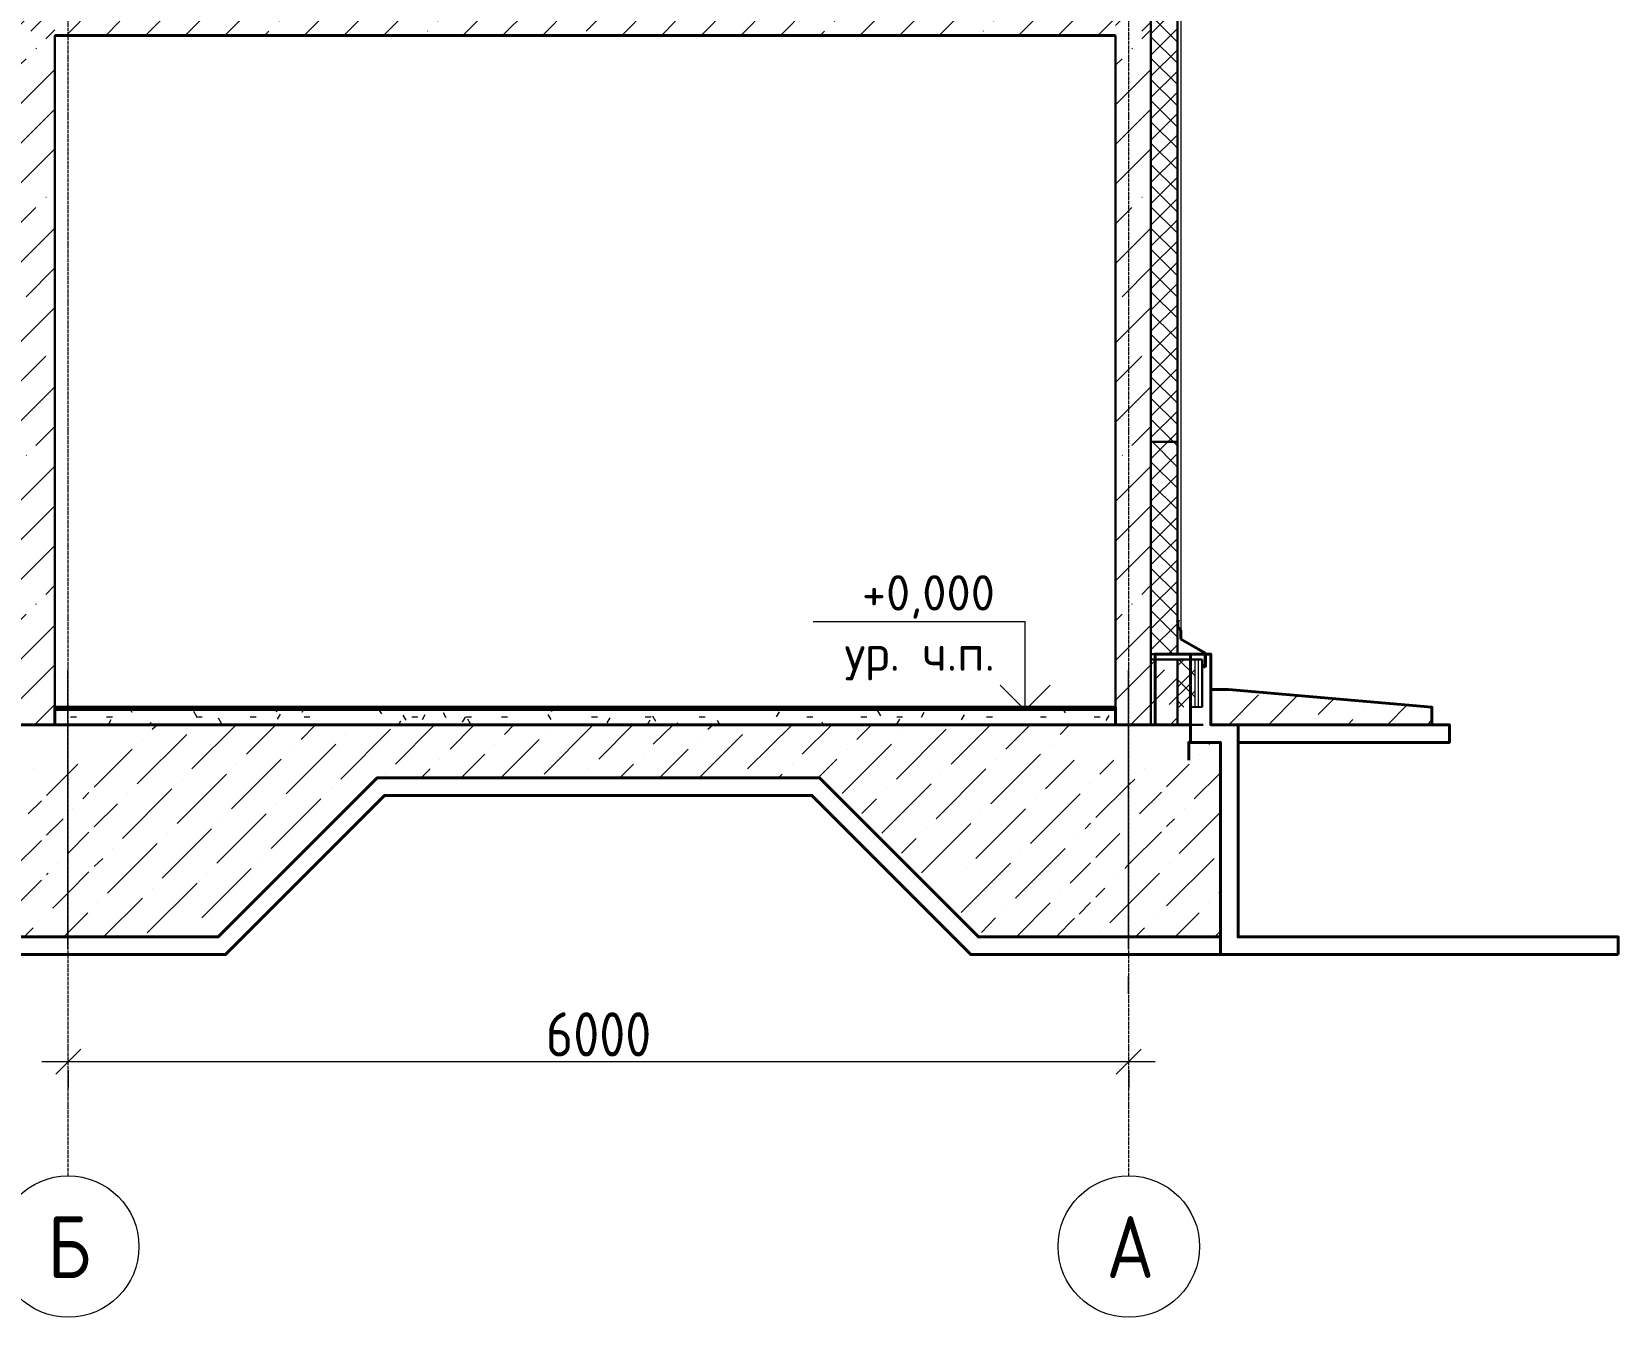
# Model space of a CAD drawing. Header units: millimetres. Extents: x -583753 to 268996, y -33236 to 11427.
# Drawn here: x 779 to 9754, y -32660 to -25387 of the extents above; entities that cross this region are included whole.
import ezdxf

# ---------------------------------------------------------------- set-up
doc = ezdxf.new("R2010")
doc.units = ezdxf.units.MM
doc.linetypes.add('_ШПТ__20_т__2_5__Линия сетки', pattern=[25, 20, -2.5, 0, -2.5])
doc.layers.get('Defpoints').update_dxf_attribs({"color": 130})
doc.layers.add('PDF __PP__F_Plate', color=7, linetype='Continuous')
doc.layers.add('PDF __PP_Axis', color=7, linetype='Continuous')
for name, color, linetype, lineweight in [('Высотные отметки', 7, 'Continuous', 9), ('Обобщенные модели', 7, 'Continuous', 18), ('Общие ребра', 7, 'Continuous', 18), ('Оси', 7, 'Continuous', 9), ('Перекрытия', 7, 'Continuous', 18), ('Размеры', 7, 'Continuous', 9), ('Стены', 7, 'Continuous', 18), ('Стены разрез', 7, 'Continuous', 30), ('Стены штриховка', 7, 'Continuous', 30), ('Типовые аннотации', 7, 'Continuous', 18)]:
    doc.layers.add(name, color=color, linetype=linetype, lineweight=lineweight)
doc.layers.add('Лестницы', color=7, linetype='Continuous', lineweight=9, true_color=0x506c76)
doc.layers.add('Фундамент несущей конструкции', color=7, linetype='Continuous', lineweight=18, true_color=0x400080)
doc.styles.add('GOST Common', font='', dxfattribs={"width": 0.9, "height": 350})
doc.styles.add('GOST Common_2', font='', dxfattribs={"width": 0.9, "height": 250})
doc.styles.add('PDF ISOCPEUR', font='isocpeur.ttf')
doc.styles.get('GOST Common').set_extended_font_data('GOST Common')
doc.styles.get('GOST Common_2').set_extended_font_data('GOST Common')
doc.dimstyles.new('Основной_2_5_мм', dxfattribs={"dimscale": 304.8, "dimtxt": 251.428749, "dimasz": 0.463911, "dimexe": 0.492126, "dimexo": 0.492126, "dimgap": 0.098425, "dimtad": 1, "dimdec": 3, "dimrnd": 0.001, "dimdsep": 46, "dimtxsty": 'GOST Common_2', "dimblk1": 'OBLIQUE', "dimblk2": 'OBLIQUE', "dimsah": 1, "dimcen": 0.09, "dimdle": 0.492126, "dimazin": 2, "dimtfac": 1, "dimtdec": 4, "dimtix": 1, "dimtmove": 0, "dimatfit": 3, "dimfxl": 1, "dimtvp": 1, "dimtolj": 1, "dimtzin": 0, "dimlwd": 20, "dimlwe": 20, "dimarcsym": 2})
pattern_1 = [(45, (4757.4, -25707.85), (-106.066, 106.066), [])]
pattern_2 = [(45, (4757.4, -25707.85), (-60.104, 60.104), []), (135, (4757.4, -25707.85), (-60.104, -60.104), [])]
pattern_3 = [(45, (4757.4, -25707.85), (-235.732, 235.732), []), (45, (4914.56, -25707.85), (-235.732, 235.732), [])]
pattern_4 = [(45, (4757.4, -25707.85), (-224.506, 224.506), []), (45, (4981.9, -25707.85), (-224.506, 224.506), [396.875, -79.375, 3.353, -76.022])]

# ---------------------------------------------------------------- blocks, each defined once
blk = doc.blocks.new('190_ФЭ_Цоколь_Типовой - ФЭ-Ц1_140х80-1285834-_О__Р__2-2_')
at = {"layer": 'Обобщенные модели', "lineweight": 9}
h = blk.add_hatch(dxfattribs=at)
h.set_pattern_fill('FP_32', color=256, style=0, pattern_type=2)
h.set_pattern_definition([(45, (5182.4, 3500), (-106.066, 106.066), [])])
h.paths.add_polyline_path([(-433.1, 225), (-432.1, 226.7), (-432.1, 304.4), (-293.9, 384.2), (-293.9, 434.4), (-277, 451.3), (-277, 481.9), (-278, 481.8), (-278, 451.8), (-294.9, 434.8), (-294.9, 384.8), (-433.1, 305)], flags=0)
h.paths.add_polyline_path([(-276, 482.3), (-275.1, 482.5), (-278.4, 491)], flags=0)
at = {"layer": 'Обобщенные модели', "lineweight": 40}
for p, q in [((-278, 451.8), (-294.9, 434.8)), ((-293.9, 434.4), (-277, 451.3)), ((-277.7, 492.2), (-280.6, 491.4)), ((-280.6, 491.4), (-278, 481.8)), ((-279.3, 490.7), (-278.4, 491)), ((-277, 481.9), (-279.3, 490.7)), ((-278.4, 491), (-276, 482.3)), ((-278, 481.8), (-278, 451.8)), ((-275.1, 482.5), (-277.7, 492.2)), ((-277, 451.3), (-277, 481.9)), ((-276, 482.3), (-275.1, 482.5)), ((-294.9, 384.8), (-433.1, 305)), ((-432.1, 304.4), (-293.9, 384.2)), ((-294.9, 434.8), (-294.9, 384.8)), ((-293.9, 384.2), (-293.9, 434.4)), ((-433.1, 305), (-433.1, 225)), ((-432.1, 226.7), (-432.1, 304.4)), ((-433.1, 225), (-415.8, 235)), ((-416.3, 235.9), (-432.1, 226.7)), ((-415.8, 235), (-416.3, 235.9))]:
    blk.add_line(p, q, dxfattribs=at)
blk = doc.blocks.new('190_ФЭ_Стена_Стык вертикальный - ФЭ-C1_110-1290850-_О__Р__2-2_')
at = {"layer": 'Обобщенные модели'}
for p, q in [((-278, 5100), (-295, 5100)), ((-295, 5100), (-295, 434.7)), ((-275, 5100), (-278, 5100)), ((-278, 5100), (-278, 491.6)), ((-278, 489.6), (-278, 485.7)), ((-277, 452.8), (-275, 454.7))]:
    blk.add_line(p, q, dxfattribs=at)
blk = doc.blocks.new('Ось сетки - Круг_Ø8 мм-6577-_О__Р__2-2_')
at = {"layer": 'Оси', "lineweight": 20}
for start, end in [(360, 180), (180, 360)]:
    blk.add_arc((0, -2256.1), 400, start, end, dxfattribs=at)
blk = doc.blocks.new('_Oblique')
at = {"color": 0, "linetype": 'ByBlock', "lineweight": -2}
blk.add_line((-0.5, -0.5), (0.5, 0.5), dxfattribs=at)
blk = doc.blocks.new('*D216')
at = {"layer": 'Defpoints', "color": 0, "lineweight": 5, "transparency": 16777216}
for p in [(985, -31114.5), (6985, -31114.5), (985, -31214.5)]:
    blk.add_point(p, dxfattribs=at)
at = {"layer": 'Размеры', "color": 0, "lineweight": 20, "transparency": 16777216}
for p, q in [((7135, -31214.5), (835, -31214.5)), ((985, -31264.5), (985, -31364.5)), ((6985, -31264.5), (6985, -31364.5))]:
    blk.add_line(p, q, dxfattribs=at)
at = {"layer": 'Размеры', "color": 0, "lineweight": 20, "transparency": 16777216, "xscale": 141.4, "yscale": 141.4, "zscale": 141.4, "rotation": 180}
blk.add_blockref('_Oblique', (985, -31214.5), dxfattribs=at)
at = {"layer": 'Размеры', "color": 0, "lineweight": 20, "transparency": 16777216, "xscale": 141.4, "yscale": 141.4, "zscale": 141.4}
blk.add_blockref('_Oblique', (6985, -31214.5), dxfattribs=at)
at = {"layer": 'Размеры', "color": 0, "lineweight": 20, "transparency": 16777216, "insert": (3985, -31059.5), "char_height": 250, "width": 756.843, "attachment_point": 5, "style": 'GOST Common_2'}
blk.add_mtext('\\A1;6000', dxfattribs=at)
blk = doc.blocks.new('длорп')
at = {"layer": 'PDF __PP__F_Plate', "lineweight": 40}
for points in [[(103938.7, -11723.1), (116642.4, -11723.1), (116642.4, -11323), (116441.3, -11323), (116441.3, -11723.1)], [(116642.4, -11323), (116756.7, -11323), (116756.7, -11723.1), (116856.2, -11723.1), (118007.8, -11723.1), (118007.8, -11623.6), (116856.2, -11524.1), (116756.7, -11524.1)], [(116642.4, -11822.6), (116642.4, -11723.1)], [(119062.1, -13022.9), (119062.1, -12923.4), (116911.3, -12923.4), (116911.3, -11723.1)], [(118007.8, -11723.1), (118107.3, -11723.1), (118107.3, -11822.6), (116911.3, -11822.6)], [(116631.8, -11924.2), (116631.8, -11822.6), (116811.8, -11822.6), (116811.8, -13022.9), (119062.1, -13022.9)], [(103769.4, -12923.4), (105139, -12923.4), (106040.8, -12023.7), (108540.9, -12023.7), (109440.6, -12923.4), (111140.5, -12923.4), (112040.2, -12023.7), (114542.4, -12023.7), (115442.1, -12923.4), (116811.8, -12923.4)], [(103769.4, -13022.9), (105181.4, -13022.9), (106081.1, -12123.2), (108498.6, -12123.2), (109398.3, -13022.9), (111182.9, -13022.9), (112082.6, -12123.2), (114500.1, -12123.2), (115399.8, -13022.9), (116811.8, -13022.9)], [(117563.3, -12923.4), (119062.1, -12923.4), (117563.3, -12923.4)]]:
    blk.add_lwpolyline(points, dxfattribs=at)
at = {"layer": 'PDF __PP__F_Plate', "lineweight": 15}
for points in [[(116551.4, -11356.9), (116551.4, -11356.9)], [(116441.3, -11464.8), (116494.2, -11411.9)], [(116521.7, -11608.8), (116642.4, -11490.2)], [(116858.3, -11723.1), (117027.7, -11553.7)], [(117082.7, -11723.1), (117247.9, -11558)], [(117364.3, -11665.9), (117455.3, -11574.9)], [(116466.7, -11665.9), (116466.7, -11665.9)], [(117618.3, -11636.3), (117618.3, -11636.3)], [(117755.9, -11723.1), (117868.1, -11610.9)], [(110767.9, -11748.5), (110795.5, -11723.1)], [(110992.3, -11972.9), (111244.2, -11723.1)], [(111301.4, -11890.3), (111468.6, -11723.1)], [(111610.5, -11805.6), (111693, -11723.1)], [(111834.9, -12030), (112116.4, -11748.5)], [(112143.9, -11945.4), (112366.2, -11723.1)], [(112453, -11860.7), (112590.6, -11723.1)], [(112762.1, -11778.1), (112815, -11723.1)], [(112986.5, -12002.5), (113263.8, -11723.1)], [(113014, -11748.5), (113014, -11748.5)], [(113295.5, -11917.8), (113488.2, -11723.1)], [(113602.5, -11833.2), (113714.7, -11723.1)], [(113911.6, -11748.5), (113939.1, -11723.1)], [(114136, -11972.9), (114387.9, -11723.1)], [(114445, -11890.3), (114612.3, -11723.1)], [(114754.1, -11805.6), (114836.7, -11723.1)], [(114978.5, -12030), (115260.1, -11748.5)], [(115287.6, -11945.4), (115509.9, -11723.1)], [(115596.6, -11860.7), (115734.2, -11723.1)], [(115905.7, -11778.1), (115952.3, -11729.4)], [(116633.9, -11723.1), (116642.4, -11714.6)], [(117309.2, -11721), (117309.2, -11721)], [(117531.5, -11723.1), (117561.2, -11693.5)], [(117980.3, -11723.1), (118007.8, -11695.6)], [(110683.3, -12057.6), (110964.8, -11778.1)], [(110712.9, -11805.6), (110712.9, -11805.6)], [(111525.8, -12114.7), (111807.3, -11833.2)], [(111862.4, -11778.1), (111862.4, -11778.1)], [(112704.9, -11833.2), (112704.9, -11833.2)], [(112740.9, -12023.7), (112956.8, -11805.6)], [(113856.5, -11805.6), (113856.5, -11805.6)], [(113862.9, -12023.7), (114108.4, -11778.1)], [(114671.6, -12112.6), (114951, -11833.2)], [(115006, -11778.1), (115006, -11778.1)], [(115848.6, -11833.2), (115848.6, -11833.2)], [(116746.1, -11833.2), (116756.7, -11822.6)], [(110439.8, -12076.6), (110655.7, -11860.7)], [(111216.7, -12199.4), (111498.3, -11917.8)], [(111553.3, -11860.7), (111553.3, -11860.7)], [(112395.9, -11917.8), (112395.9, -11917.8)], [(112516.5, -12023.7), (112649.9, -11890.3)], [(113547.5, -11890.3), (113547.5, -11890.3)], [(113638.5, -12023.7), (113799.4, -11860.7)], [(114536.1, -12023.7), (114641.9, -11917.8)], [(114699.1, -11860.7), (114699.1, -11860.7)], [(115512, -12169.8), (115793.5, -11890.3)], [(115539.5, -11917.8), (115539.5, -11917.8)], [(115821, -12085.1), (115984, -11924.2)], [(116130.1, -12002.5), (116208.4, -11924.2)], [(116691.1, -11890.3), (116691.1, -11890.3)], [(110094.8, -11972.9), (110094.8, -11972.9)], [(110346.7, -11945.4), (110291.6, -12002.5), (110171, -12123.2)], [(110909.8, -12282), (111189.2, -12002.5)], [(111246.4, -11945.4), (111246.4, -11945.4)], [(112086.8, -12002.5), (112086.8, -12002.5)], [(112290, -12023.7), (112340.8, -11972.9)], [(113238.4, -11972.9), (113238.4, -11972.9)], [(113414.1, -12023.7), (113490.3, -11945.4)], [(114311.7, -12023.7), (114332.8, -12002.5)], [(114390, -11945.4), (114390, -11945.4)], [(115202.9, -12254.4), (115484.5, -11972.9)], [(115230.4, -12002.5), (115230.4, -12002.5)], [(116382, -11972.9), (116382, -11972.9)], [(116506.9, -12074.5), (116633.9, -11945.4)], [(116663.6, -12142.2), (116811.8, -11994.1)], [(110376.3, -12142.2), (110410.2, -12106.3)], [(110600.7, -12366.6), (110880.1, -12085.1)], [(110628.2, -12114.7), (110628.2, -12114.7)], [(110937.3, -12030), (110937.3, -12030)], [(111779.8, -12085.1), (111779.8, -12085.1)], [(114895.9, -12337), (115175.4, -12057.6)], [(114923.5, -12085.1), (114923.5, -12085.1)], [(115736.4, -12394.2), (116017.9, -12114.7)], [(116073, -12057.6), (116073, -12057.6)], [(116106.8, -12248.1), (116291, -12063.9), (116327, -12030)], [(116354.5, -12226.9), (116477.3, -12104.1)], [(110067.2, -12226.9), (110141.3, -12152.8)], [(110319.2, -12199.4), (110319.2, -12199.4)], [(110439.8, -12301), (110571.1, -12169.8)], [(111441.1, -12423.8), (111722.7, -12142.2)], [(111470.8, -12169.8), (111470.8, -12169.8)], [(114783.7, -12224.8), (114866.3, -12142.2)], [(115427.3, -12478.8), (115708.8, -12199.4)], [(115763.9, -12142.2), (115763.9, -12142.2)], [(116606.4, -12199.4), (116606.4, -12199.4)], [(110171, -12347.6), (110264.1, -12254.4)], [(111134.2, -12506.4), (111413.6, -12226.9)], [(111161.7, -12254.4), (111161.7, -12254.4)], [(115120.3, -12561.4), (115399.8, -12282)], [(115456.9, -12226.9), (115456.9, -12226.9)], [(116045.4, -12311.6), (116077.2, -12279.8)], [(116297.4, -12282), (116297.4, -12282)], [(116506.9, -12298.9), (116551.4, -12254.4)], [(116578.9, -12451.3), (116811.8, -12218.4)], [(109982.6, -12536), (110141.3, -12377.2)], [(110291.6, -12451.3), (110410.2, -12330.6)], [(110825.1, -12591), (111104.5, -12311.6)], [(110852.6, -12339.1), (110852.6, -12339.1)], [(115008.1, -12449.2), (115090.7, -12366.6)], [(115147.9, -12311.6), (115147.9, -12311.6)], [(115988.3, -12366.6), (115988.3, -12366.6)], [(116106.8, -12474.6), (116242.3, -12339.1)], [(116269.8, -12536), (116291, -12512.7), (116477.3, -12328.5)], [(110516, -12675.7), (110795.5, -12394.2)], [(110543.5, -12423.8), (110543.5, -12423.8)], [(115651.7, -12703.2), (115933.2, -12423.8)], [(115681.3, -12451.3), (115681.3, -12451.3)], [(110171, -12572), (110179.4, -12563.5)], [(110207, -12760.4), (110291.6, -12675.7), (110410.2, -12555)], [(110234.5, -12506.4), (110234.5, -12506.4)], [(110439.8, -12525.4), (110488.5, -12478.8)], [(111049.5, -12815.4), (111328.9, -12536)], [(111077, -12563.5), (111077, -12563.5)], [(111386.1, -12478.8), (111386.1, -12478.8)], [(115344.7, -12785.8), (115624.2, -12506.4)], [(115372.3, -12536), (115372.3, -12536)], [(115960.8, -12618.5), (116077.2, -12504.2)], [(116185.2, -12842.9), (116291, -12737.1), (116466.7, -12563.5)], [(116506.9, -12747.7), (116775.8, -12478.8)], [(116521.7, -12506.4), (116521.7, -12506.4)], [(109897.9, -12842.9), (110141.3, -12601.6)], [(110740.4, -12900.1), (111022, -12618.5)], [(110767.9, -12648.2), (110767.9, -12648.2)], [(116106.8, -12699), (116157.6, -12648.2)], [(116214.8, -12591), (116214.8, -12591)], [(110458.9, -12730.7), (110458.9, -12730.7)], [(110492.7, -12923.4), (110712.9, -12703.2)], [(115658, -12923.4), (115848.6, -12730.7)], [(115905.7, -12675.7), (115905.7, -12675.7)], [(116011.6, -12794.3), (116077.2, -12728.6)], [(116746.1, -12730.7), (116746.1, -12730.7)], [(116803.3, -12675.7), (116811.8, -12667.2)], [(110268.3, -12923.4), (110291.6, -12900.1), (110403.8, -12787.9)], [(115459, -12898), (115539.5, -12815.4)], [(115596.6, -12760.4), (115596.6, -12760.4)], [(115882.4, -12923.4), (115986.2, -12817.5)], [(116439.2, -12815.4), (116439.2, -12815.4)], [(116555.6, -12923.4), (116691.1, -12787.9)], [(110043.9, -12923.4), (110094.8, -12872.6)], [(116130.1, -12900.1), (116130.1, -12900.1)], [(116331.2, -12923.4), (116382, -12872.6)], [(116780, -12923.4), (116811.8, -12891.6)]]:
    blk.add_lwpolyline(points, dxfattribs=at)
at = {"layer": 'PDF __PP_Axis', "lineweight": 9}
for points in [[(110291.6, -12995.4), (110291.6, -11414)], [(116291, -12995.4), (116291, -11414)], [(116291, -13245.2), (116291, -13145.7)]]:
    blk.add_lwpolyline(points, dxfattribs=at)
blk = doc.blocks.new('Высотные отметки - Стрелка вниз-5092-_О__Р__2-2_')
at = {"layer": 'Типовые аннотации'}
for p, q in [((9547.4, 6900), (10347.4, 6900)), ((9947.4, 6900), (9947.4, 6400)), ((9947.4, 6400), (11147.4, 6400))]:
    blk.add_line(p, q, dxfattribs=at)
at = {"layer": 'Типовые аннотации', "lineweight": 20}
for q in [(9806, 6758.6), (10088.8, 6758.6)]:
    blk.add_line((9947.4, 6900), q, dxfattribs=at)

msp = doc.modelspace()

# ---------------------------------------------------------------- hatches: boundary and pattern name
at = {"layer": 'Лестницы'}
h = msp.add_hatch(dxfattribs=at)
h.set_pattern_fill('FP_35', style=0, pattern_type=2)
h.set_pattern_definition(pattern_3)
h.paths.add_polyline_path([(2410, -25617.851), (2400, -25617.851), (2400, -25467.851), (2410, -25467.851), (2410, -25501.7071)], flags=0)
h = msp.add_hatch(dxfattribs=at)
h.set_pattern_fill('FP_35', style=0, pattern_type=2)
h.set_pattern_definition(pattern_3)
h.paths.add_polyline_path([(2710, -25767.851), (2700, -25767.851), (2700, -25617.851), (2710, -25617.851), (2710, -25703.9443)], flags=0)
h = msp.add_hatch(dxfattribs=at)
h.set_pattern_fill('FP_35', style=0, pattern_type=2)
h.set_pattern_definition(pattern_3)
h.paths.add_polyline_path([(3310, -26067.851), (3300, -26067.851), (3300, -25917.851), (3310, -25917.851)], flags=0)
at = {"layer": 'Перекрытия', "lineweight": 9}
h = msp.add_hatch(dxfattribs=at)
h.set_pattern_fill('FP_27', color=256, style=0, pattern_type=2)
h.set_pattern_definition([(45, (4757.4, -28807.85), (-224.506, 224.506), []), (45, (4981.9, -28807.85), (-224.506, 224.506), [396.875, -79.375, 3.353, -76.022])])
h.paths.add_polyline_path([(6963.321, -25407.851), (710, -25407.851), (710, -25257.851), (7110, -25257.851), (7110, -25407.851)], flags=0)
h = msp.add_hatch(dxfattribs=at)
h.set_pattern_fill('FP_35', color=256, style=0, pattern_type=2)
h.set_pattern_definition(pattern_3)
h.paths.add_polyline_path([(910, -29217.851), (910, -29207.851), (6910, -29207.851), (6910, -29217.851), (1205.4926, -29217.851)], flags=0)
h = msp.add_hatch(dxfattribs=at)
h.set_pattern_fill('FP_32', color=256, style=0, pattern_type=2)
h.set_pattern_definition(pattern_1)
h.paths.add_polyline_path([(1205.4926, -29224.851), (910, -29224.851), (910, -29222.851), (6910, -29222.851), (6910, -29224.851), (1925.2211, -29224.851)], flags=0)
h = msp.add_hatch(dxfattribs=at)
h.set_pattern_fill('FP_30', color=256, style=0, pattern_type=2)
h.set_pattern_definition([(0, (4757.4, -25707.85), (406.4, 101.6), [33.528, -271.272, 33.528, -271.272, -1625.6]), (0, (4757.4, -25707.85), (406.4, 101.6), [-609.6, 33.528, -576.072, 33.528, -271.272, -711.2]), (0, (4757.4, -25707.85), (406.4, 101.6), [-1524, 33.528, -169.672, 33.528, -474.472]), (120, (4909.8, -25657.05), (-291.1882, 301.1527), [33.528, -271.272, 33.528, -271.272, -1625.6]), (120, (4909.8, -25657.05), (-291.1882, 301.1527), [-609.6, 33.528, -576.072, 33.528, -271.272, -711.2]), (120, (4909.8, -25657.05), (-291.1882, 301.1527), [-1524, 33.528, -169.672, 33.528, -474.472]), (240, (4960.6, -25453.85), (-115.2118, -402.7527), [33.528, -271.272, 33.528, -271.272, -1625.6]), (240, (4960.6, -25453.85), (-115.2118, -402.7527), [-609.6, 33.528, -576.072, 33.528, -271.272, -711.2]), (240, (4960.6, -25453.85), (-115.2118, -402.7527), [-1524, 33.528, -169.672, 33.528, -474.472])])
h.paths.add_polyline_path([(1205.4926, -29307.851), (910, -29307.851), (910, -29224.851), (6910, -29224.851), (6910, -29307.851), (1925.2211, -29307.851)], flags=0)
at = {"layer": 'Стены штриховка', "lineweight": 9}
h = msp.add_hatch(dxfattribs=at)
h.set_pattern_fill('FP_27', color=256, style=0, pattern_type=2)
h.set_pattern_definition([(45, (-1442.6, -25707.85), (-224.506, 224.506), []), (45, (-1218.1, -25707.85), (-224.506, 224.506), [396.875, -79.375, 3.353, -76.022])])
h.paths.add_polyline_path([(710, -29307.851), (710, -27077.851), (910, -27077.851), (910, -29307.851), (763.321, -29307.851)])
h.paths.add_polyline_path([(910, -27077.851), (710, -27077.851), (710, -21037.851), (910, -21037.851)])
h = msp.add_hatch(dxfattribs=at)
h.set_pattern_fill('FP_27', color=256, style=0, pattern_type=2)
h.set_pattern_definition(pattern_4)
h.paths.add_polyline_path([(6910, -29307.851), (6910, -27077.851), (7110, -27077.851), (7110, -29307.851), (6963.321, -29307.851)])
h.paths.add_polyline_path([(7110, -27077.851), (6910, -27077.851), (6910, -21473.3221), (7110, -21473.3221)])
h = msp.add_hatch(dxfattribs=at)
h.set_pattern_fill('FP_34', color=256, style=0, pattern_type=2)
h.set_pattern_definition(pattern_2)
h.paths.add_polyline_path([(7112, -27107.851), (7112, -22907.851), (7258, -22907.851), (7258, -27107.851)])
h = msp.add_hatch(dxfattribs=at)
h.set_pattern_fill('FP_32', color=256, style=0, pattern_type=2)
h.set_pattern_definition(pattern_1)
h.paths.add_polyline_path([(7112, -27707.851), (7110, -27707.851), (7110, -27107.851), (7112, -27107.851)], flags=0)
h = msp.add_hatch(dxfattribs=at)
h.set_pattern_fill('FP_34', color=256, style=0, pattern_type=2)
h.set_pattern_definition(pattern_2)
h.paths.add_polyline_path([(7112, -27707.851), (7112, -27107.851), (7258, -27107.851), (7258, -27707.851)], flags=0)
h = msp.add_hatch(dxfattribs=at)
h.set_pattern_fill('FP_32', color=256, style=0, pattern_type=2)
h.set_pattern_definition(pattern_1)
h.paths.add_polyline_path([(7260, -27707.851), (7258, -27707.851), (7258, -27107.851), (7260, -27107.851)], flags=0)
h = msp.add_hatch(dxfattribs=at)
h.set_pattern_fill('FP_32', color=256, style=0, pattern_type=2)
h.set_pattern_definition(pattern_1)
h.paths.add_polyline_path([(7112, -28907.851), (7110, -28907.851), (7110, -27707.851), (7112, -27707.851), (7112, -28737.5019)], flags=0)
h = msp.add_hatch(dxfattribs=at)
h.set_pattern_fill('FP_34', color=256, style=0, pattern_type=2)
h.set_pattern_definition(pattern_2)
h.paths.add_polyline_path([(7258, -28907.851), (7112, -28907.851), (7112, -27707.851), (7258, -27707.851), (7258, -28737.5019)], flags=0)
h = msp.add_hatch(dxfattribs=at)
h.set_pattern_fill('FP_32', color=256, style=0, pattern_type=2)
h.set_pattern_definition(pattern_1)
h.paths.add_polyline_path([(7260, -28907.851), (7258, -28907.851), (7258, -27707.851), (7260, -27707.851), (7260, -28737.5019)], flags=0)
h = msp.add_hatch(dxfattribs=at)
h.set_pattern_fill('FP_27', color=256, style=0, pattern_type=2)
h.set_pattern_definition(pattern_4)
h.paths.add_polyline_path([(7110, -29307.851), (7110, -28937.851), (7260, -28937.851), (7260, -29307.851)], flags=0)
h = msp.add_hatch(dxfattribs=at)
h.set_pattern_fill('FP_34', color=256, style=0, pattern_type=2)
h.set_pattern_definition(pattern_2)
h.paths.add_polyline_path([(7360, -29207.851), (7260, -29207.851), (7260, -28937.851), (7360, -28937.851)], flags=0)

# ---------------------------------------------------------------- linework, layer by layer
msp.add_line((7400, -29207.851), (7334.2929, -29207.851))
at = {"layer": 'Лестницы', "color": 7, "lineweight": 18}
msp.add_line((6910, -27267.851), (6910, -27272.851), dxfattribs=at)
at = {"layer": 'Общие ребра'}
for p, q in [((910, -29217.851), (6910, -29217.851)), ((910, -29222.851), (6910, -29222.851)), ((910, -29224.851), (6910, -29224.851))]:
    msp.add_line(p, q, dxfattribs=at)
at = {"layer": 'Оси', "linetype": '_ШПТ__20_т__2_5__Линия сетки'}
for p, q in [((985, -31860), (985, -20150.9112)), ((6985, -31860), (6985, -20150.9112))]:
    msp.add_line(p, q, dxfattribs=at)
at = {"layer": 'Перекрытия', "lineweight": 40}
for p, q in [((6910, -25407.851), (910, -25407.851)), ((910, -29307.851), (910, -29207.851)), ((910, -29207.851), (6910, -29207.851)), ((6910, -29207.851), (6910, -29307.851)), ((6910, -29307.851), (910, -29307.851))]:
    msp.add_line(p, q, dxfattribs=at)
at = {"layer": 'Стены'}
msp.add_line((7260, -27107.851), (7260, -23507.851), dxfattribs=at)
at = {"layer": 'Стены разрез'}
for p, q in [((7260, -19807.851), (7260, -27107.851)), ((7110, -27077.851), (7110, -21473.3221)), ((910, -25407.851), (910, -29207.851)), ((6910, -29207.851), (6910, -25407.851)), ((7110, -27077.851), (7110, -29307.851)), ((7260, -27107.851), (7260, -28907.851)), ((7110, -27707.851), (7260, -27707.851)), ((7260, -28907.851), (7110, -28907.851)), ((7110, -28937.851), (7400, -28937.851)), ((7260, -28937.851), (7260, -29307.851)), ((7400, -28937.851), (7400, -29207.851))]:
    msp.add_line(p, q, dxfattribs=at)
at = {"layer": 'Стены штриховка', "lineweight": 9}
for p, q in [((7112, -27107.851), (7112, -28907.851)), ((7360, -29207.851), (7360, -28937.851)), ((7380, -29207.851), (7380, -28937.851))]:
    msp.add_line(p, q, dxfattribs=at)
at = {"layer": 'Фундамент несущей конструкции', "color": 7, "lineweight": 30}
msp.add_line((-5435, -29307.851), (7405, -29307.851), dxfattribs=at)

# ---------------------------------------------------------------- block references
msp.add_blockref('длорп', (-109308.1169, -17584.763))
at = {"layer": 'Высотные отметки', "lineweight": 20, "rotation": 180}
msp.add_blockref('Высотные отметки - Стрелка вниз-5092-_О__Р__2-2_', (16346.4274, -22324.851), dxfattribs=at)
at = {"layer": 'Обобщенные модели', "xscale": -1}
for name in ['190_ФЭ_Стена_Стык вертикальный - ФЭ-C1_110-1290850-_О__Р__2-2_', '190_ФЭ_Цоколь_Типовой - ФЭ-Ц1_140х80-1285834-_О__Р__2-2_']:
    msp.add_blockref(name, (6985, -29207.851), dxfattribs=at)
at = {"layer": 'Оси', "lineweight": 20, "xscale": -1}
for p in [(985, -30003.851), (6985, -30003.851)]:
    msp.add_blockref('Ось сетки - Круг_Ø8 мм-6577-_О__Р__2-2_', p, dxfattribs=at)

# ---------------------------------------------------------------- texts
at = {"layer": 'Высотные отметки', "insert": (6227.6761, -29057), "char_height": 200, "width": 1028.822569, "attachment_point": 9, "line_spacing_factor": 1.022761, "style": 'PDF ISOCPEUR'}
msp.add_mtext('+0,000\\Pур. ч.п.', dxfattribs=at)
at = {"layer": 'Оси', "char_height": 350, "attachment_point": 3, "style": 'GOST Common'}
for s, insert, width in [('\\fGOST Common|b0|i0|c204|p34|;\\W.9;Б', (1113.6307, -32087.4666), 310.253062), ('\\fGOST Common|b0|i0|c204|p34|;\\W.9;А', (7128.4807, -32087.4666), 346.329)]:
    msp.add_mtext(s, dxfattribs=dict(at, insert=insert, width=width))

# ---------------------------------------------------------------- dimensions: what is measured, and where the dimension line sits
at = {"layer": 'Размеры', "lineweight": 20}
dim = msp.add_linear_dim(base=(985, -31214.5267), p1=(6985, -31114.5419), p2=(985, -31114.5419), angle=180, dimstyle='Основной_2_5_мм', override={"dimpost": '<>', "dimfxl": 6000}, dxfattribs=at)
dim.commit()
dim.dimension.update_dxf_attribs({"geometry": '*D216', "text_midpoint": (3985, -31059.5267)})

doc.saveas('drawing.dxf')
